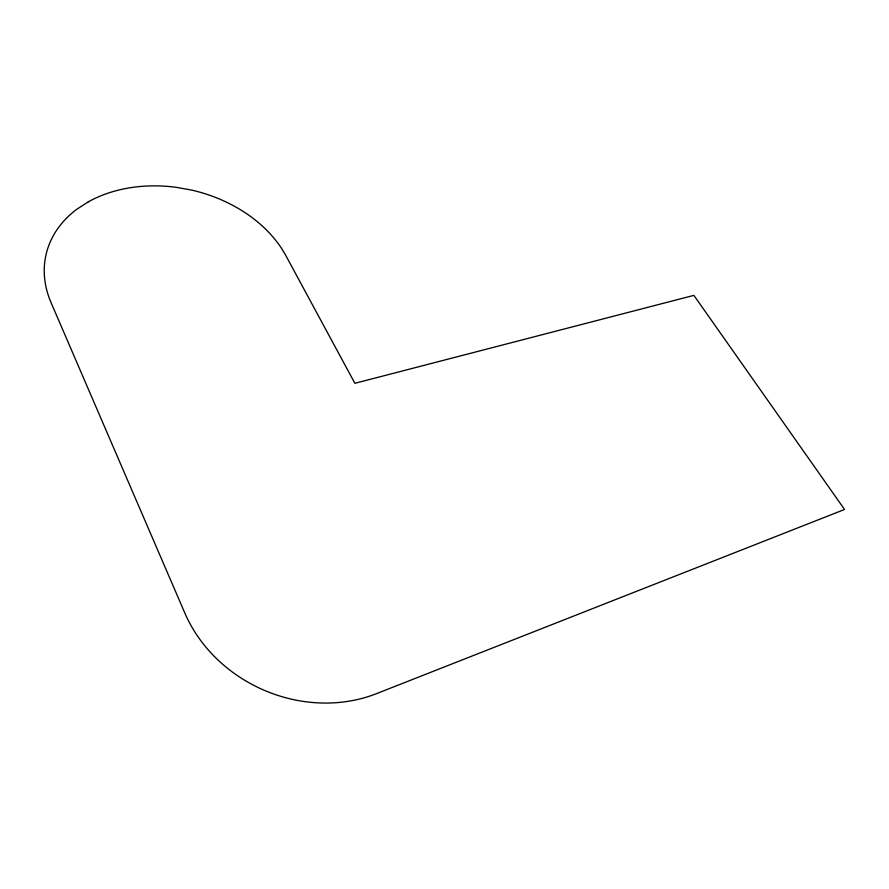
<?xml version="1.0" encoding="UTF-8"?>
<svg xmlns="http://www.w3.org/2000/svg" width="889" height="889" viewBox="0 0 889 889"><rect width="100%" height="100%" fill="white"/><g stroke="black" fill="none" stroke-linecap="round" stroke-linejoin="round"><path stroke-width="1.33" d="M88.378 201.792L76.754 209.304A127.471 95.279 12.8 0 0 51.073 302.66L184.812 612.999A140.318 123.06 24.3 0 0 376.514 693.642L844.55 509.475L693.887 295.37L354.878 383.303L285.914 255.71A127.471 95.279 12.8 0 0 191.768 190.124L176.266 187.323A127.471 95.279 12.8 0 0 88.378 201.792"/></g></svg>
